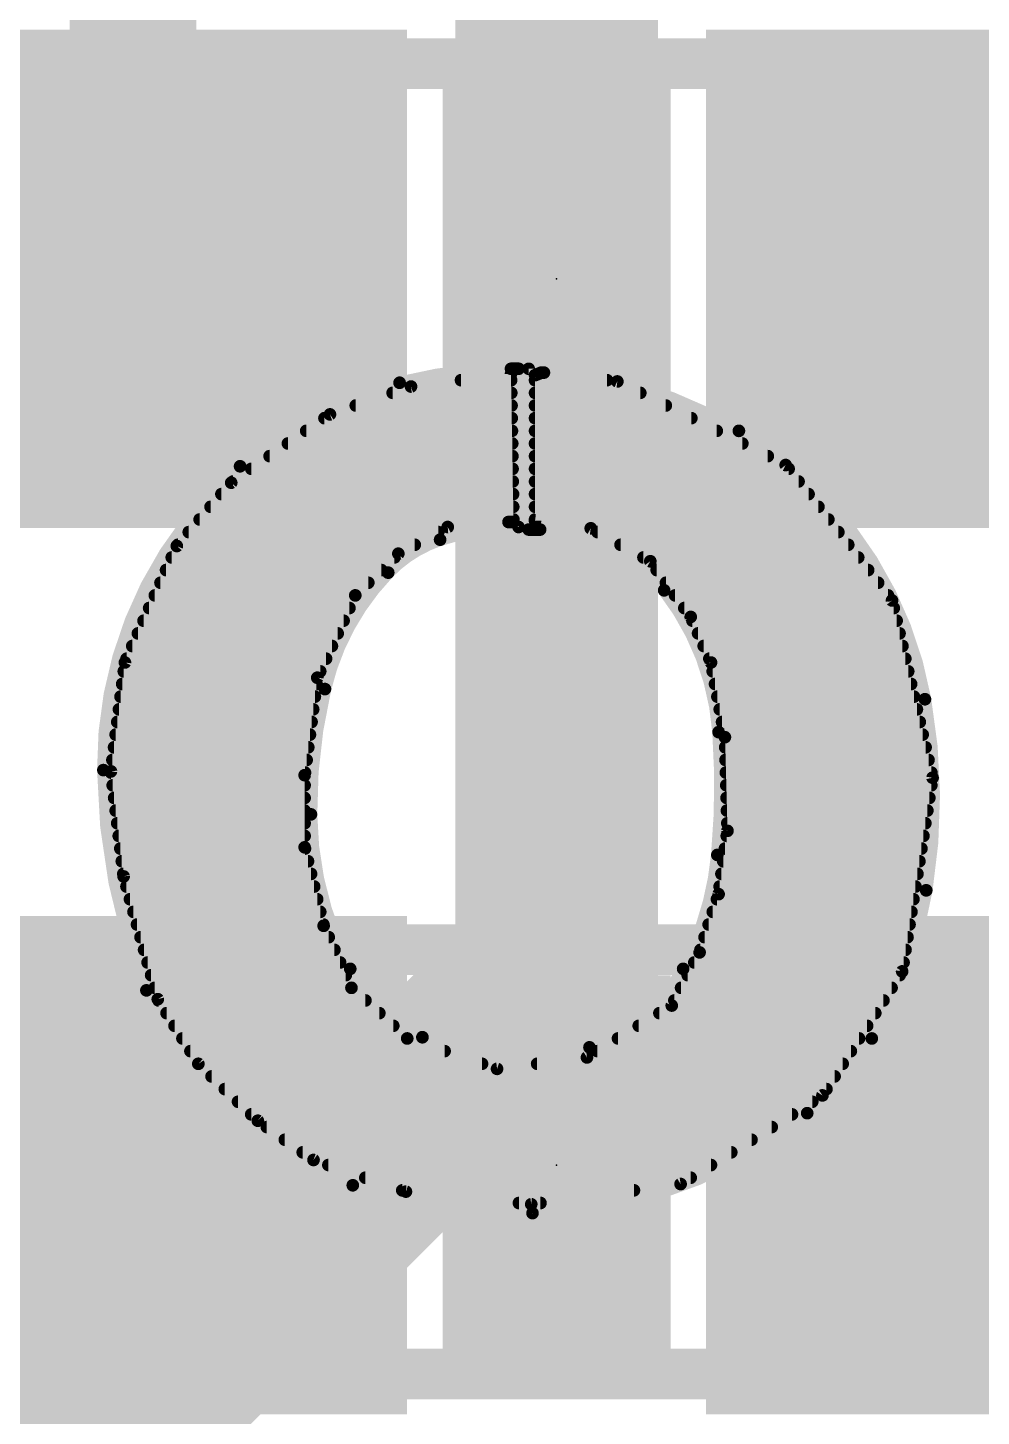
# Model space of a CAD drawing. Extents: x -33 to 74, y -11 to 28.
# Drawn here: x 10.369 to 12.282, y 11.942 to 14.728 of the extents above; entities that cross this region are included whole.
import ezdxf

# ---------------------------------------------------------------- set-up
doc = ezdxf.new("R2010")
doc.units = 0
for name, color, linetype in [('1', 12, 'CONTINUOUS'), ('16', 132, 'CONTINUOUS'), ('21', 41, 'CONTINUOUS'), ('22', 40, 'CONTINUOUS'), ('23', 53, 'CONTINUOUS'), ('51', 53, 'CONTINUOUS')]:
    doc.layers.add(name, color=color, linetype=linetype)

# ---------------------------------------------------------------- blocks, each defined once
blk = doc.blocks.new('RECT')
blk.add_solid([(-0.5, -0.5), (0.5, -0.5), (-0.5, 0.5), (0.5, 0.5)])

msp = doc.modelspace()

# ---------------------------------------------------------------- linework, layer by layer
at = {"layer": '1', "const_width": 0.254}
for points in [[(10.58, 16.002), (10.58, 14.224)], [(10.58, 14.224), (9.652, 14.224)], [(12.28, 14.224), (14.732, 14.224)], [(10.414, 12.446), (8.89, 13.97)], [(10.58, 12.446), (10.414, 12.446)], [(10.58, 10.668), (10.58, 12.446)], [(12.28, 12.446), (15.748, 12.446)]]:
    msp.add_lwpolyline(points, dxfattribs=at)
at = {"layer": '1', "const_width": 0.127}
for points in [[(10.58, 14.1605, 1), (10.58, 14.2875)], [(12.28, 14.2875, 1), (12.28, 14.1605)], [(10.5165, 14.224, 1), (10.6435, 14.224)], [(10.414, 12.5095, 1), (10.414, 12.3825)], [(10.6435, 12.446, 1), (10.5165, 12.446)], [(10.58, 12.3825, 1), (10.58, 12.5095)], [(12.28, 12.5095, 1), (12.28, 12.3825)], [(10.3691, 12.4011, 1), (10.4589, 12.4909)]]:
    msp.add_lwpolyline(points, format="xyb", dxfattribs=at)
at = {"layer": '16', "const_width": 0.4064}
for points in [[(11.43, 12.827), (11.43, 16.51)], [(5.08, 6.477), (11.43, 12.827)]]:
    msp.add_lwpolyline(points, dxfattribs=at)
at = {"layer": '16', "const_width": 0.2032}
for points in [[(11.5018, 12.7552, 1), (11.3582, 12.8988)], [(11.3284, 12.827, 1), (11.5316, 12.827)]]:
    msp.add_lwpolyline(points, format="xyb", dxfattribs=at)
at = {"layer": '22'}
for points, const_width in [([(11.3386, 14.0437, 0.0624), (11.115, 14.0157)], 0.0254), ([(11.3386, 14.0501, 1), (11.3386, 14.0374)], 0.0127), ([(11.3449, 14.0336, 1), (11.3323, 14.0334)], 0.0127), ([(11.3394, 14.0272, 1), (11.3378, 14.0398)], 0.0127), ([(11.3386, 14.0374, 1), (11.3386, 14.0501)], 0.0127), ([(11.3601, 14.0437, 1), (11.3475, 14.0437)], 0.0127), ([(11.3538, 14.0374, 1), (11.3538, 14.0501)], 0.0127), ([(11.7958, 13.9192, 0.1246), (11.3741, 14.0437)], 0.0254), ([(11.3743, 14.05, 1), (11.3739, 14.0374)], 0.0127), ([(11.3804, 14.0437, 1), (11.3678, 14.0437)], 0.0127), ([(11.3932, 14.031, 1), (11.3805, 14.031)], 0.0127), ([(11.3845, 14.0369, 1), (11.3891, 14.0251)], 0.0127), ([(11.3995, 14.0424, 1), (11.3995, 14.0297)], 0.0127), ([(11.4018, 14.0301, 1), (11.3972, 14.0419)], 0.0127), ([(11.4054, 14.0423, 1), (11.4038, 14.0297)], 0.0127), ([(11.4046, 14.0297, 1), (11.4046, 14.0424)], 0.0127), ([(11.115, 14.0157, 0.1172), (10.795, 13.8481)], 0.0254), ([(11.1134, 14.0219, 1), (11.1166, 14.0095)], 0.0127), ([(11.1166, 14.0095, 1), (11.1134, 14.0219)], 0.0127), ([(11.1371, 14.0144, 1), (11.1387, 14.0018)], 0.0127), ([(11.14, 14.0021, 1), (11.1358, 14.0141)], 0.0127), ([(11.2383, 14.0272, 1), (11.2383, 14.0145)], 0.0127), ([(11.3388, 14.0145, 1), (11.3388, 14.0272)], 0.0127), ([(11.3868, 14.0272, 1), (11.3868, 14.0145)], 0.0127), ([(11.5311, 14.0145, 1), (11.5311, 14.0272)], 0.0127), ([(11.5547, 14.024, 1), (11.5491, 14.0126)], 0.0127), ([(11.5511, 14.012, 1), (11.5527, 14.0246)], 0.0127), ([(11.101, 14.0017, 1), (11.101, 13.9891)], 0.0127), ([(11.3392, 13.9891, 1), (11.3392, 14.0017)], 0.0127), ([(11.3868, 14.0017, 1), (11.3868, 13.9891)], 0.0127), ([(11.598, 13.9891, 1), (11.598, 14.0017)], 0.0127), ([(10.9732, 13.9582, 1), (10.9774, 13.9462)], 0.0127), ([(10.9789, 13.947, 1), (10.9717, 13.9574)], 0.0127), ([(11.0271, 13.9764, 1), (11.0271, 13.9637)], 0.0127), ([(11.3397, 13.9637, 1), (11.3397, 13.9764)], 0.0127), ([(11.3868, 13.9764, 1), (11.3868, 13.9637)], 0.0127), ([(11.6492, 13.9637, 1), (11.6492, 13.9764)], 0.0127), ([(10.9276, 13.9255, 1), (10.9276, 13.9129)], 0.0127), ([(10.9643, 13.951, 1), (10.9643, 13.9383)], 0.0127), ([(11.3401, 13.9383, 1), (11.3401, 13.951)], 0.0127), ([(11.3405, 13.9129, 1), (11.3405, 13.9255)], 0.0127), ([(11.3868, 13.951, 1), (11.3868, 13.9383)], 0.0127), ([(11.3868, 13.9255, 1), (11.3868, 13.9129)], 0.0127), ([(11.7004, 13.9383, 1), (11.7004, 13.951)], 0.0127), ([(11.7515, 13.9129, 1), (11.7515, 13.9255)], 0.0127), ([(12.1691, 13.3807, 0.2183), (11.7958, 13.9192)], 0.0254), ([(11.799, 13.9247, 1), (11.7926, 13.9137)], 0.0127), ([(11.7926, 13.9137, 1), (11.799, 13.9247)], 0.0127), ([(10.8909, 13.9002, 1), (10.8909, 13.8875)], 0.0127), ([(11.341, 13.8875, 1), (11.341, 13.9002)], 0.0127), ([(11.3868, 13.9002, 1), (11.3868, 13.8875)], 0.0127), ([(11.8027, 13.8875, 1), (11.8027, 13.9002)], 0.0127), ([(10.8542, 13.8748, 1), (10.8542, 13.8621)], 0.0127), ([(11.3414, 13.8621, 1), (11.3414, 13.8748)], 0.0127), ([(11.3868, 13.8748, 1), (11.3868, 13.8621)], 0.0127), ([(11.8538, 13.8621, 1), (11.8538, 13.8748)], 0.0127), ([(10.795, 13.8481, 0.2195), (10.5207, 13.2385)], 0.0254), ([(10.7908, 13.8529, 1), (10.7992, 13.8433)], 0.0127), ([(10.7992, 13.8433, 1), (10.7908, 13.8529)], 0.0127), ([(10.8175, 13.8493, 1), (10.8175, 13.8367)], 0.0127), ([(11.3418, 13.8367, 1), (11.3418, 13.8493)], 0.0127), ([(11.3868, 13.8493, 1), (11.3868, 13.8367)], 0.0127), ([(11.8947, 13.8545, 1), (11.8847, 13.8467)], 0.0127), ([(11.8869, 13.8449, 1), (11.8925, 13.8563)], 0.0127), ([(11.8957, 13.8367, 1), (11.8957, 13.8493)], 0.0127), ([(10.7736, 13.8203, 1), (10.7808, 13.8099)], 0.0127), ([(10.782, 13.811, 1), (10.7724, 13.8192)], 0.0127), ([(10.7808, 13.8239, 1), (10.7808, 13.8113)], 0.0127), ([(11.3422, 13.8113, 1), (11.3422, 13.8239)], 0.0127), ([(11.3868, 13.8239, 1), (11.3868, 13.8113)], 0.0127), ([(11.9156, 13.8113, 1), (11.9156, 13.8239)], 0.0127), ([(10.7575, 13.7986, 1), (10.7575, 13.7859)], 0.0127), ([(11.3427, 13.7859, 1), (11.3427, 13.7986)], 0.0127), ([(11.3868, 13.7986, 1), (11.3868, 13.7859)], 0.0127), ([(11.9356, 13.7859, 1), (11.9356, 13.7986)], 0.0127), ([(10.7357, 13.7731, 1), (10.7357, 13.7605)], 0.0127), ([(11.3431, 13.7605, 1), (11.3431, 13.7731)], 0.0127), ([(11.3868, 13.7731, 1), (11.3868, 13.7605)], 0.0127), ([(11.9555, 13.7605, 1), (11.9555, 13.7731)], 0.0127), ([(10.7138, 13.7477, 1), (10.7138, 13.7351)], 0.0127), ([(11.3538, 13.7262, 0.0828), (11.1963, 13.7008)], 0.0254), ([(11.2111, 13.7325, 1), (11.2121, 13.7199)], 0.0127), ([(11.2146, 13.7206, 1), (11.2086, 13.7318)], 0.0127), ([(11.3335, 13.7426, 1), (11.3335, 13.73)], 0.0127), ([(11.334, 13.73, 1), (11.333, 13.7426)], 0.0127), ([(11.3373, 13.7362, 1), (11.3499, 13.7364)], 0.0127), ([(11.3435, 13.7351, 1), (11.3435, 13.7477)], 0.0127), ([(11.3436, 13.73, 1), (11.3436, 13.7426)], 0.0127), ([(11.3538, 13.7199, 1), (11.3538, 13.7325)], 0.0127), ([(11.3868, 13.7477, 1), (11.3868, 13.7351)], 0.0127), ([(11.3877, 13.7452, 1), (11.3859, 13.7326)], 0.0127), ([(11.3805, 13.7389, 1), (11.3932, 13.7389)], 0.0127), ([(11.5017, 13.7292, 1), (11.4955, 13.718)], 0.0127), ([(11.4977, 13.7173, 1), (11.4995, 13.7299)], 0.0127), ([(11.9754, 13.7351, 1), (11.9754, 13.7477)], 0.0127), ([(10.692, 13.7224, 1), (10.692, 13.7097)], 0.0127), ([(11.1963, 13.7008, 0.1209), (11.0922, 13.6347)], 0.0254), ([(11.1943, 13.7068, 1), (11.1983, 13.6948)], 0.0127), ([(11.1927, 13.7097, 1), (11.1927, 13.7224)], 0.0127), ([(11.1983, 13.6948, 1), (11.1943, 13.7068)], 0.0127), ([(11.3475, 13.7262, 1), (11.3601, 13.7262)], 0.0127), ([(11.3741, 13.7274, 1), (11.3741, 13.7148)], 0.0127), ([(11.3678, 13.7211, 1), (11.3804, 13.7211)], 0.0127), ([(11.6459, 13.5992, 0.2316), (11.397, 13.7211)], 0.0254), ([(11.397, 13.7274, 1), (11.397, 13.7148)], 0.0127), ([(11.397, 13.7148, 1), (11.397, 13.7274)], 0.0127), ([(11.5123, 13.7224, 1), (11.5123, 13.7097)], 0.0127), ([(11.9954, 13.7097, 1), (11.9954, 13.7224)], 0.0127), ([(10.6632, 13.6922, 1), (10.6728, 13.684)], 0.0127), ([(10.6738, 13.6855, 1), (10.6622, 13.6907)], 0.0127), ([(10.6702, 13.6969, 1), (10.6702, 13.6843)], 0.0127), ([(11.1095, 13.6784, 1), (11.1155, 13.6672)], 0.0127), ([(11.1169, 13.6682, 1), (11.1081, 13.6774)], 0.0127), ([(11.1455, 13.6843, 1), (11.1455, 13.6969)], 0.0127), ([(11.5583, 13.6969, 1), (11.5583, 13.6843)], 0.0127), ([(12.0153, 13.6843, 1), (12.0153, 13.6969)], 0.0127), ([(10.6465, 13.6462, 1), (10.6465, 13.6335)], 0.0127), ([(10.6578, 13.6715, 1), (10.6578, 13.6589)], 0.0127), ([(11.0785, 13.6335, 1), (11.0785, 13.6462)], 0.0127), ([(11.1047, 13.6589, 1), (11.1047, 13.6715)], 0.0127), ([(11.6043, 13.6715, 1), (11.6043, 13.6589)], 0.0127), ([(11.6231, 13.6613, 1), (11.6129, 13.6539)], 0.0127), ([(11.6149, 13.652, 1), (11.6211, 13.6632)], 0.0127), ([(11.6309, 13.6462, 1), (11.6309, 13.6335)], 0.0127), ([(12.0353, 13.6589, 1), (12.0353, 13.6715)], 0.0127), ([(12.0552, 13.6335, 1), (12.0552, 13.6462)], 0.0127), ([(10.6352, 13.6207, 1), (10.6352, 13.6081)], 0.0127), ([(11.0922, 13.6347, 0.1342), (10.9652, 13.401)], 0.0254), ([(11.0523, 13.6081, 1), (11.0523, 13.6207)], 0.0127), ([(11.0876, 13.6391, 1), (11.0968, 13.6303)], 0.0127), ([(11.0968, 13.6303, 1), (11.0876, 13.6391)], 0.0127), ([(11.6494, 13.6207, 1), (11.6494, 13.6081)], 0.0127), ([(12.0752, 13.6081, 1), (12.0752, 13.6207)], 0.0127), ([(10.6239, 13.5953, 1), (10.6239, 13.5827)], 0.0127), ([(11.0217, 13.5936, 1), (11.0305, 13.5844)], 0.0127), ([(11.0319, 13.5863, 1), (11.0203, 13.5917)], 0.0127), ([(11.0261, 13.5827, 1), (11.0261, 13.5953)], 0.0127), ([(11.7551, 13.3147, 0.1478), (11.6459, 13.5992)], 0.0254), ([(11.6509, 13.6031, 1), (11.6409, 13.5953)], 0.0127), ([(11.6409, 13.5953, 1), (11.6509, 13.6031)], 0.0127), ([(11.6678, 13.5953, 1), (11.6678, 13.5827)], 0.0127), ([(12.0951, 13.5827, 1), (12.0951, 13.5953)], 0.0127), ([(10.6125, 13.57, 1), (10.6125, 13.5573)], 0.0127), ([(11.0144, 13.5573, 1), (11.0144, 13.57)], 0.0127), ([(11.6863, 13.57, 1), (11.6863, 13.5573)], 0.0127), ([(12.1093, 13.5802, 1), (12.0969, 13.5774)], 0.0127), ([(12.0981, 13.5749, 1), (12.1081, 13.5827)], 0.0127), ([(12.1066, 13.5573, 1), (12.1066, 13.57)], 0.0127), ([(10.6012, 13.5445, 1), (10.6012, 13.5319)], 0.0127), ([(11.0027, 13.5319, 1), (11.0027, 13.5445)], 0.0127), ([(11.705, 13.5484, 1), (11.6934, 13.5432)], 0.0127), ([(11.6941, 13.5421, 1), (11.7043, 13.5495)], 0.0127), ([(11.7026, 13.5445, 1), (11.7026, 13.5319)], 0.0127), ([(12.1124, 13.5319, 1), (12.1124, 13.5445)], 0.0127), ([(10.5899, 13.5191, 1), (10.5899, 13.5065)], 0.0127), ([(10.9909, 13.5065, 1), (10.9909, 13.5191)], 0.0127), ([(11.7139, 13.5191, 1), (11.7139, 13.5065)], 0.0127), ([(12.1182, 13.5065, 1), (12.1182, 13.5191)], 0.0127), ([(10.5786, 13.4938, 1), (10.5786, 13.4811)], 0.0127), ([(10.9792, 13.4811, 1), (10.9792, 13.4938)], 0.0127), ([(11.7252, 13.4938, 1), (11.7252, 13.4811)], 0.0127), ([(12.124, 13.4811, 1), (12.124, 13.4938)], 0.0127), ([(10.5581, 13.457, 1), (10.5697, 13.4518)], 0.0127), ([(10.5702, 13.4536, 1), (10.5576, 13.4552)], 0.0127), ([(10.5673, 13.4684, 1), (10.5673, 13.4557)], 0.0127), ([(10.9675, 13.4557, 1), (10.9675, 13.4684)], 0.0127), ([(11.7365, 13.4684, 1), (11.7365, 13.4557)], 0.0127), ([(11.7461, 13.4556, 1), (11.7337, 13.4532)], 0.0127), ([(11.7341, 13.4518, 1), (11.7457, 13.457)], 0.0127), ([(12.1298, 13.4557, 1), (12.1298, 13.4684)], 0.0127), ([(10.5616, 13.4429, 1), (10.5616, 13.4303)], 0.0127), ([(10.9441, 13.4266, 1), (10.9557, 13.4212)], 0.0127), ([(10.9562, 13.4231, 1), (10.9436, 13.4247)], 0.0127), ([(10.9558, 13.4303, 1), (10.9558, 13.4429)], 0.0127), ([(11.7432, 13.4429, 1), (11.7432, 13.4303)], 0.0127), ([(12.1356, 13.4303, 1), (12.1356, 13.4429)], 0.0127), ([(10.5584, 13.4176, 1), (10.5584, 13.4049)], 0.0127), ([(10.9652, 13.401, 0.0602), (10.9372, 13.1496)], 0.0254), ([(10.9482, 13.4049, 1), (10.9482, 13.4176)], 0.0127), ([(10.959, 13.4025, 1), (10.9714, 13.3995)], 0.0127), ([(10.9714, 13.3995, 1), (10.959, 13.4025)], 0.0127), ([(11.7479, 13.4176, 1), (11.7479, 13.4049)], 0.0127), ([(12.1414, 13.4049, 1), (12.1414, 13.4176)], 0.0127), ([(10.5519, 13.3667, 1), (10.5519, 13.3541)], 0.0127), ([(10.5551, 13.3922, 1), (10.5551, 13.3795)], 0.0127), ([(10.9417, 13.3541, 1), (10.9417, 13.3667)], 0.0127), ([(10.945, 13.3795, 1), (10.945, 13.3922)], 0.0127), ([(11.7527, 13.3922, 1), (11.7527, 13.3795)], 0.0127), ([(11.7574, 13.3667, 1), (11.7574, 13.3541)], 0.0127), ([(12.1472, 13.3795, 1), (12.1472, 13.3922)], 0.0127), ([(12.153, 13.3541, 1), (12.153, 13.3667)], 0.0127), ([(12.1717, 12.9972, 0.0851), (12.1691, 13.3807)], 0.0254), ([(12.1754, 13.3818, 1), (12.1628, 13.3796)], 0.0127), ([(12.1628, 13.3796, 1), (12.1754, 13.3818)], 0.0127), ([(10.5486, 13.3414, 1), (10.5486, 13.3287)], 0.0127), ([(10.9384, 13.3287, 1), (10.9384, 13.3414)], 0.0127), ([(11.7621, 13.3414, 1), (11.7621, 13.3287)], 0.0127), ([(12.1588, 13.3287, 1), (12.1588, 13.3414)], 0.0127), ([(10.5453, 13.316, 1), (10.5453, 13.3033)], 0.0127), ([(10.9351, 13.3033, 1), (10.9351, 13.316)], 0.0127), ([(11.7526, 13.0683, 0.0416), (11.7551, 13.3147)], 0.0254), ([(11.7614, 13.3152, 1), (11.7488, 13.3142)], 0.0127), ([(11.7488, 13.3142, 1), (11.7614, 13.3152)], 0.0127), ([(11.7668, 13.316, 1), (11.7668, 13.3033)], 0.0127), ([(11.7741, 13.3047, 1), (11.7615, 13.3043)], 0.0127), ([(12.1646, 13.3033, 1), (12.1646, 13.316)], 0.0127), ([(10.5421, 13.2905, 1), (10.5421, 13.2779)], 0.0127), ([(10.9318, 13.2779, 1), (10.9318, 13.2905)], 0.0127), ([(11.7616, 13.3033, 1), (11.774, 13.3057)], 0.0127), ([(11.7683, 13.2905, 1), (11.7683, 13.2779)], 0.0127), ([(12.1705, 13.2779, 1), (12.1705, 13.2905)], 0.0127), ([(10.5388, 13.2652, 1), (10.5388, 13.2525)], 0.0127), ([(10.9285, 13.2525, 1), (10.9285, 13.2652)], 0.0127), ([(11.769, 13.2652, 1), (11.769, 13.2525)], 0.0127), ([(12.1763, 13.2525, 1), (12.1763, 13.2652)], 0.0127), ([(10.5207, 13.2385, 0.092), (10.607, 12.7965)], 0.0254), ([(10.527, 13.2386, 1), (10.5144, 13.2384)], 0.0127), ([(10.5144, 13.2384, 1), (10.527, 13.2386)], 0.0127), ([(10.5422, 13.2367, 1), (10.5296, 13.2351)], 0.0127), ([(10.5296, 13.2367, 1), (10.5422, 13.2351)], 0.0127), ([(10.5362, 13.2398, 1), (10.5362, 13.2271)], 0.0127), ([(10.9182, 13.2291, 1), (10.9308, 13.2275)], 0.0127), ([(10.9308, 13.2283, 1), (10.9182, 13.2283)], 0.0127), ([(10.9252, 13.2271, 1), (10.9252, 13.2398)], 0.0127), ([(11.7697, 13.2398, 1), (11.7697, 13.2271)], 0.0127), ([(12.1907, 13.2222, 1), (12.1781, 13.2242)], 0.0127), ([(12.1821, 13.2271, 1), (12.1821, 13.2398)], 0.0127), ([(10.5393, 13.2143, 1), (10.5393, 13.2017)], 0.0127), ([(10.9245, 13.2017, 1), (10.9245, 13.2143)], 0.0127), ([(11.7704, 13.2143, 1), (11.7704, 13.2017)], 0.0127), ([(12.1782, 13.2218, 1), (12.1906, 13.2246)], 0.0127), ([(12.182, 13.2017, 1), (12.182, 13.2143)], 0.0127), ([(10.5423, 13.189, 1), (10.5423, 13.1763)], 0.0127), ([(10.9245, 13.1763, 1), (10.9245, 13.189)], 0.0127), ([(11.7711, 13.189, 1), (11.7711, 13.1763)], 0.0127), ([(12.178, 13.1763, 1), (12.178, 13.189)], 0.0127), ([(10.5454, 13.1636, 1), (10.5454, 13.1509)], 0.0127), ([(10.9245, 13.1509, 1), (10.9245, 13.1636)], 0.0127), ([(10.9372, 13.1496, 0.1204), (11.016, 12.8397)], 0.0254), ([(10.9435, 13.1497, 1), (10.9309, 13.1495)], 0.0127), ([(10.9309, 13.1495, 1), (10.9435, 13.1497)], 0.0127), ([(11.7718, 13.1636, 1), (11.7718, 13.1509)], 0.0127), ([(12.174, 13.1509, 1), (12.174, 13.1636)], 0.0127), ([(10.5484, 13.1381, 1), (10.5484, 13.1255)], 0.0127), ([(10.9245, 13.1255, 1), (10.9245, 13.1381)], 0.0127), ([(11.7725, 13.1381, 1), (11.7725, 13.1255)], 0.0127), ([(11.7792, 13.1157, 1), (11.7666, 13.1175)], 0.0127), ([(11.7666, 13.1164, 1), (11.7792, 13.1168)], 0.0127), ([(12.17, 13.1255, 1), (12.17, 13.1381)], 0.0127), ([(10.5515, 13.1128, 1), (10.5515, 13.1001)], 0.0127), ([(10.9307, 13.085, 1), (10.9183, 13.082)], 0.0127), ([(10.9245, 13.1001, 1), (10.9245, 13.1128)], 0.0127), ([(11.7715, 13.1128, 1), (11.7715, 13.1001)], 0.0127), ([(12.1661, 13.1001, 1), (12.1661, 13.1128)], 0.0127), ([(10.5546, 13.0874, 1), (10.5546, 13.0747)], 0.0127), ([(10.5576, 13.0619, 1), (10.5576, 13.0493)], 0.0127), ([(10.9182, 13.0835, 1), (10.9308, 13.0835)], 0.0127), ([(10.9251, 13.0747, 1), (10.9251, 13.0874)], 0.0127), ([(10.9313, 13.0493, 1), (10.9313, 13.0619)], 0.0127), ([(11.684, 12.8397, 0.0995), (11.7526, 13.0683)], 0.0254), ([(11.7463, 13.0689, 1), (11.7589, 13.0677)], 0.0127), ([(11.7589, 13.0677, 1), (11.7463, 13.0689)], 0.0127), ([(11.7644, 13.0619, 1), (11.7644, 13.0493)], 0.0127), ([(11.7679, 13.0874, 1), (11.7679, 13.0747)], 0.0127), ([(12.1581, 13.0493, 1), (12.1581, 13.0619)], 0.0127), ([(12.1621, 13.0747, 1), (12.1621, 13.0874)], 0.0127), ([(10.5607, 13.0366, 1), (10.5607, 13.0239)], 0.0127), ([(10.9374, 13.0239, 1), (10.9374, 13.0366)], 0.0127), ([(11.7608, 13.0366, 1), (11.7608, 13.0239)], 0.0127), ([(12.1541, 13.0239, 1), (12.1541, 13.0366)], 0.0127), ([(10.5674, 13.0268, 1), (10.5552, 13.0234)], 0.0127), ([(10.555, 13.0243, 1), (10.5676, 13.0259)], 0.0127), ([(10.567, 13.0112, 1), (10.567, 12.9985)], 0.0127), ([(10.9436, 12.9985, 1), (10.9436, 13.0112)], 0.0127), ([(11.7572, 13.0112, 1), (11.7572, 12.9985)], 0.0127), ([(12.1501, 12.9985, 1), (12.1501, 13.0112)], 0.0127), ([(10.574, 12.9857, 1), (10.574, 12.9731)], 0.0127), ([(10.9497, 12.9731, 1), (10.9497, 12.9857)], 0.0127), ([(11.7518, 12.9857, 1), (11.7518, 12.9731)], 0.0127), ([(11.7488, 12.9905, 1), (11.7614, 12.9887)], 0.0127), ([(11.7611, 12.9876, 1), (11.7491, 12.9916)], 0.0127), ([(12.0625, 12.7, 0.0949), (12.1717, 12.9972)], 0.0254), ([(12.1461, 12.9731, 1), (12.1461, 12.9857)], 0.0127), ([(12.1654, 12.9982, 1), (12.178, 12.9962)], 0.0127), ([(12.178, 12.9962, 1), (12.1654, 12.9982)], 0.0127), ([(10.5811, 12.9604, 1), (10.5811, 12.9477)], 0.0127), ([(10.9558, 12.9477, 1), (10.9558, 12.9604)], 0.0127), ([(11.7435, 12.9604, 1), (11.7435, 12.9477)], 0.0127), ([(12.1421, 12.9477, 1), (12.1421, 12.9604)], 0.0127), ([(10.5882, 12.935, 1), (10.5882, 12.9223)], 0.0127), ([(10.9684, 12.9287, 1), (10.9568, 12.9235)], 0.0127), ([(10.9564, 12.9246, 1), (10.9688, 12.9276)], 0.0127), ([(10.962, 12.9223, 1), (10.962, 12.935)], 0.0127), ([(11.7352, 12.935, 1), (11.7352, 12.9223)], 0.0127), ([(12.1382, 12.9223, 1), (12.1382, 12.935)], 0.0127), ([(10.5952, 12.9095, 1), (10.5952, 12.8969)], 0.0127), ([(10.9729, 12.8969, 1), (10.9729, 12.9095)], 0.0127), ([(11.7269, 12.9095, 1), (11.7269, 12.8969)], 0.0127), ([(12.1342, 12.8969, 1), (12.1342, 12.9095)], 0.0127), ([(10.6023, 12.8841, 1), (10.6023, 12.8715)], 0.0127), ([(10.9843, 12.8715, 1), (10.9843, 12.8841)], 0.0127), ([(11.711, 12.8747, 1), (11.723, 12.8707)], 0.0127), ([(11.7226, 12.8698, 1), (11.7114, 12.8756)], 0.0127), ([(11.7187, 12.8841, 1), (11.7187, 12.8715)], 0.0127), ([(12.1302, 12.8715, 1), (12.1302, 12.8841)], 0.0127), ([(10.6094, 12.8588, 1), (10.6094, 12.8461)], 0.0127), ([(10.9957, 12.8461, 1), (10.9957, 12.8588)], 0.0127), ([(11.016, 12.8397, 0.1633), (11.1608, 12.7025)], 0.0254), ([(11.0216, 12.8427, 1), (11.0104, 12.8367)], 0.0127), ([(11.0104, 12.8367, 1), (11.0216, 12.8427)], 0.0127), ([(11.496, 12.6822, 0.1942), (11.684, 12.8397)], 0.0254), ([(11.6784, 12.8427, 1), (11.6896, 12.8367)], 0.0127), ([(11.6896, 12.8367, 1), (11.6784, 12.8427)], 0.0127), ([(11.7064, 12.8588, 1), (11.7064, 12.8461)], 0.0127), ([(12.1287, 12.8312, 1), (12.1181, 12.838)], 0.0127), ([(12.1262, 12.8461, 1), (12.1262, 12.8588)], 0.0127), ([(10.6165, 12.8333, 1), (10.6165, 12.8207)], 0.0127), ([(11.0071, 12.8207, 1), (11.0071, 12.8333)], 0.0127), ([(11.6931, 12.8333, 1), (11.6931, 12.8207)], 0.0127), ([(12.1171, 12.8356, 1), (12.1297, 12.8336)], 0.0127), ([(12.1185, 12.8207, 1), (12.1185, 12.8333)], 0.0127), ([(10.607, 12.7965, 0.2224), (11.0211, 12.4054)], 0.0254), ([(10.6129, 12.7988, 1), (10.6011, 12.7942)], 0.0127), ([(10.6011, 12.7942, 1), (10.6129, 12.7988)], 0.0127), ([(10.6235, 12.8079, 1), (10.6235, 12.7953)], 0.0127), ([(10.6353, 12.7821, 1), (10.6245, 12.7753)], 0.0127), ([(10.6315, 12.7826, 1), (10.6315, 12.7699)], 0.0127), ([(11.0228, 12.8063, 1), (11.0142, 12.7969)], 0.0127), ([(11.0127, 12.799, 1), (11.0243, 12.8042)], 0.0127), ([(11.0185, 12.7953, 1), (11.0185, 12.8079)], 0.0127), ([(11.0465, 12.7699, 1), (11.0465, 12.7826)], 0.0127), ([(11.6664, 12.7826, 1), (11.6664, 12.7699)], 0.0127), ([(11.6798, 12.8079, 1), (11.6798, 12.7953)], 0.0127), ([(12.0859, 12.7699, 1), (12.0859, 12.7826)], 0.0127), ([(12.1022, 12.7953, 1), (12.1022, 12.8079)], 0.0127), ([(10.6238, 12.777, 1), (10.636, 12.7804)], 0.0127), ([(10.6474, 12.7571, 1), (10.6474, 12.7445)], 0.0127), ([(11.0744, 12.7445, 1), (11.0744, 12.7571)], 0.0127), ([(11.6363, 12.7571, 1), (11.6363, 12.7445)], 0.0127), ([(11.6555, 12.7689, 1), (11.6667, 12.7631)], 0.0127), ([(11.6644, 12.7606, 1), (11.6578, 12.7714)], 0.0127), ([(12.0695, 12.7445, 1), (12.0695, 12.7571)], 0.0127), ([(10.6634, 12.7317, 1), (10.6634, 12.7191)], 0.0127), ([(11.1024, 12.7191, 1), (11.1024, 12.7317)], 0.0127), ([(11.5948, 12.7317, 1), (11.5948, 12.7191)], 0.0127), ([(12.0532, 12.7191, 1), (12.0532, 12.7317)], 0.0127), ([(10.6793, 12.7064, 1), (10.6793, 12.6937)], 0.0127), ([(11.1323, 12.706, 1), (11.1283, 12.694)], 0.0127), ([(11.126, 12.6953, 1), (11.1346, 12.7047)], 0.0127), ([(11.1303, 12.6937, 1), (11.1303, 12.7064)], 0.0127), ([(11.1608, 12.7025, 0.1897), (11.496, 12.6822)], 0.0254), ([(11.1635, 12.7083, 1), (11.1581, 12.6967)], 0.0127), ([(11.1581, 12.6967, 1), (11.1635, 12.7083)], 0.0127), ([(11.5533, 12.7064, 1), (11.5533, 12.6937)], 0.0127), ([(11.9329, 12.5501, 0.0859), (12.0625, 12.7)], 0.0254), ([(12.0369, 12.6937, 1), (12.0369, 12.7064)], 0.0127), ([(12.0571, 12.7033, 1), (12.0679, 12.6967)], 0.0127), ([(12.0679, 12.6967, 1), (12.0571, 12.7033)], 0.0127), ([(10.6953, 12.6809, 1), (10.6953, 12.6683)], 0.0127), ([(11.2054, 12.6683, 1), (11.2054, 12.6809)], 0.0127), ([(11.494, 12.6882, 1), (11.498, 12.6762)], 0.0127), ([(11.498, 12.6762, 1), (11.494, 12.6882)], 0.0127), ([(11.5118, 12.6809, 1), (11.5118, 12.6683)], 0.0127), ([(12.0205, 12.6683, 1), (12.0205, 12.6809)], 0.0127), ([(10.7156, 12.6538, 1), (10.7068, 12.6446)], 0.0127), ([(10.7112, 12.6555, 1), (10.7112, 12.6429)], 0.0127), ([(10.7058, 12.6458, 1), (10.7166, 12.6526)], 0.0127), ([(11.2805, 12.6429, 1), (11.2805, 12.6555)], 0.0127), ([(11.3098, 12.6453, 1), (11.3114, 12.6327)], 0.0127), ([(11.3086, 12.633, 1), (11.3126, 12.645)], 0.0127), ([(11.391, 12.6555, 1), (11.391, 12.6429)], 0.0127), ([(11.4877, 12.6673, 1), (11.4943, 12.6565)], 0.0127), ([(11.4918, 12.6556, 1), (11.4902, 12.6682)], 0.0127), ([(12.0042, 12.6429, 1), (12.0042, 12.6555)], 0.0127), ([(10.7377, 12.6302, 1), (10.7377, 12.6175)], 0.0127), ([(11.9879, 12.6175, 1), (11.9879, 12.6302)], 0.0127), ([(10.7643, 12.6047, 1), (10.7643, 12.5921)], 0.0127), ([(11.9581, 12.5891, 1), (11.9687, 12.5823)], 0.0127), ([(11.9668, 12.5803, 1), (11.96, 12.5911)], 0.0127), ([(11.9716, 12.5921, 1), (11.9716, 12.6047)], 0.0127), ([(10.7908, 12.5793, 1), (10.7908, 12.5667)], 0.0127), ([(11.9431, 12.5667, 1), (11.9431, 12.5793)], 0.0127), ([(10.8173, 12.554, 1), (10.8173, 12.5413)], 0.0127), ([(10.8343, 12.5401, 1), (10.8269, 12.5297)], 0.0127), ([(10.8262, 12.5303, 1), (10.835, 12.5395)], 0.0127), ([(11.3817, 12.3495, 0.1703), (11.9329, 12.5501)], 0.0254), ([(11.9024, 12.5413, 1), (11.9024, 12.554)], 0.0127), ([(11.9289, 12.555, 1), (11.9369, 12.5452)], 0.0127), ([(11.9369, 12.5452, 1), (11.9289, 12.555)], 0.0127), ([(10.8486, 12.5285, 1), (10.8486, 12.5159)], 0.0127), ([(10.8847, 12.5031, 1), (10.8847, 12.4905)], 0.0127), ([(11.8212, 12.4905, 1), (11.8212, 12.5031)], 0.0127), ([(11.8618, 12.5159, 1), (11.8618, 12.5285)], 0.0127), ([(10.9207, 12.4778, 1), (10.9207, 12.4651)], 0.0127), ([(11.7805, 12.4651, 1), (11.7805, 12.4778)], 0.0127), ([(10.9444, 12.4622, 1), (10.9402, 12.4502)], 0.0127), ([(10.9386, 12.451, 1), (10.946, 12.4614)], 0.0127), ([(10.9721, 12.4523, 1), (10.9721, 12.4397)], 0.0127), ([(11.7399, 12.4397, 1), (11.7399, 12.4523)], 0.0127), ([(11.0462, 12.4269, 1), (11.0462, 12.4143)], 0.0127), ([(11.6992, 12.4143, 1), (11.6992, 12.4269)], 0.0127), ([(11.0211, 12.4054, 0.083), (11.3817, 12.3495)], 0.0254), ([(11.0231, 12.4114, 1), (11.0191, 12.3994)], 0.0127), ([(11.0191, 12.3994, 1), (11.0231, 12.4114)], 0.0127), ([(11.1204, 12.4016, 1), (11.1204, 12.3889)], 0.0127), ([(11.1283, 12.399, 1), (11.1271, 12.3864)], 0.0127), ([(11.1256, 12.3867, 1), (11.1298, 12.3987)], 0.0127), ([(11.5852, 12.3889, 1), (11.5852, 12.4016)], 0.0127), ([(11.6755, 12.4133, 1), (11.6823, 12.4025)], 0.0127), ([(11.6798, 12.4016, 1), (11.678, 12.4142)], 0.0127), ([(11.3544, 12.3762, 1), (11.3544, 12.3635)], 0.0127), ([(11.3783, 12.3736, 1), (11.3801, 12.361)], 0.0127), ([(11.3786, 12.361, 1), (11.3798, 12.3736)], 0.0127), ([(11.3977, 12.3635, 1), (11.3977, 12.3762)], 0.0127), ([(11.3816, 12.3558, 1), (11.3818, 12.3432)], 0.0127), ([(11.3818, 12.3432, 1), (11.3816, 12.3558)], 0.0127)]:
    msp.add_lwpolyline(points, format="xyb", dxfattribs=dict(at, const_width=const_width))
at = {"layer": '22', "const_width": 0.0254}
for points in [[(11.3386, 14.0335), (11.1379, 14.0081)], [(11.3538, 14.0437), (11.3386, 14.0437)], [(11.3436, 13.7363), (11.3386, 14.0335)], [(11.3538, 13.7262), (11.3538, 14.0437)], [(11.3741, 14.0437), (11.3741, 13.7211)], [(11.3995, 14.036), (11.3868, 14.031)], [(11.3868, 14.031), (11.3868, 13.7389)], [(11.4046, 14.036), (11.3995, 14.036)], [(11.5519, 14.0183), (11.4046, 14.036)], [(11.1379, 14.0081), (10.9753, 13.9522)], [(11.2383, 14.0208), (11.3388, 14.0208)], [(11.3868, 14.0208), (11.5311, 14.0208)], [(11.8897, 13.8506), (11.5519, 14.0183)], [(11.101, 13.9954), (11.3392, 13.9954)], [(11.3868, 13.9954), (11.598, 13.9954)], [(10.9753, 13.9522), (10.7772, 13.8151)], [(11.0271, 13.97), (11.3397, 13.97)], [(11.3868, 13.97), (11.6492, 13.97)], [(10.9276, 13.9192), (11.3405, 13.9192)], [(10.9643, 13.9446), (11.3401, 13.9446)], [(11.3868, 13.9446), (11.7004, 13.9446)], [(11.3868, 13.9192), (11.7515, 13.9192)], [(10.8909, 13.8938), (11.341, 13.8938)], [(11.3868, 13.8938), (11.8027, 13.8938)], [(10.8542, 13.8684), (11.3414, 13.8684)], [(11.3868, 13.8684), (11.8538, 13.8684)], [(10.8175, 13.843), (11.3418, 13.843)], [(11.3868, 13.843), (11.8957, 13.843)], [(12.1031, 13.5788), (11.8897, 13.8506)], [(10.7772, 13.8151), (10.668, 13.6881)], [(10.7808, 13.8176), (11.3422, 13.8176)], [(11.3868, 13.8176), (11.9156, 13.8176)], [(10.7575, 13.7922), (11.3427, 13.7922)], [(11.3868, 13.7922), (11.9356, 13.7922)], [(10.7357, 13.7668), (11.3431, 13.7668)], [(11.3868, 13.7668), (11.9555, 13.7668)], [(10.7138, 13.7414), (11.3435, 13.7414)], [(11.1125, 13.6728), (11.2116, 13.7262)], [(11.2116, 13.7262), (11.3335, 13.7363)], [(11.3335, 13.7363), (11.3436, 13.7363)], [(11.3868, 13.7414), (11.9754, 13.7414)], [(11.3868, 13.7389), (11.4986, 13.7236)], [(11.4986, 13.7236), (11.618, 13.6576)], [(10.692, 13.716), (11.1927, 13.716)], [(11.3741, 13.7211), (11.397, 13.7211)], [(11.5123, 13.716), (11.9954, 13.716)], [(10.668, 13.6881), (10.5639, 13.4544)], [(10.6702, 13.6906), (11.1455, 13.6906)], [(11.0261, 13.589), (11.1125, 13.6728)], [(11.5583, 13.6906), (12.0153, 13.6906)], [(10.6465, 13.6398), (11.0785, 13.6398)], [(10.6578, 13.6652), (11.1047, 13.6652)], [(11.6043, 13.6652), (12.0353, 13.6652)], [(11.618, 13.6576), (11.6992, 13.5458)], [(11.6309, 13.6398), (12.0552, 13.6398)], [(10.6352, 13.6144), (11.0523, 13.6144)], [(11.6494, 13.6144), (12.0752, 13.6144)], [(10.6239, 13.589), (11.0261, 13.589)], [(10.9499, 13.4239), (11.0261, 13.589)], [(11.6678, 13.589), (12.0951, 13.589)], [(10.6125, 13.5636), (11.0144, 13.5636)], [(11.6863, 13.5636), (12.1066, 13.5636)], [(12.1844, 13.2232), (12.1031, 13.5788)], [(10.6012, 13.5382), (11.0027, 13.5382)], [(11.6992, 13.5458), (11.7399, 13.4544)], [(11.7026, 13.5382), (12.1124, 13.5382)], [(10.5899, 13.5128), (10.9909, 13.5128)], [(11.7139, 13.5128), (12.1182, 13.5128)], [(10.5786, 13.4874), (10.9792, 13.4874)], [(11.7252, 13.4874), (12.124, 13.4874)], [(10.5639, 13.4544), (10.5359, 13.2359)], [(10.5673, 13.462), (10.9675, 13.462)], [(11.7365, 13.462), (12.1298, 13.462)], [(11.7399, 13.4544), (11.7678, 13.3045)], [(10.5616, 13.4366), (10.9558, 13.4366)], [(10.9245, 13.2283), (10.9499, 13.4239)], [(11.7432, 13.4366), (12.1356, 13.4366)], [(10.5584, 13.4112), (10.9482, 13.4112)], [(11.7479, 13.4112), (12.1414, 13.4112)], [(10.5519, 13.3604), (10.9417, 13.3604)], [(10.5551, 13.3858), (10.945, 13.3858)], [(11.7527, 13.3858), (12.1472, 13.3858)], [(11.7574, 13.3604), (12.153, 13.3604)], [(10.5486, 13.335), (10.9384, 13.335)], [(11.7621, 13.335), (12.1588, 13.335)], [(10.5453, 13.3096), (10.9351, 13.3096)], [(11.7668, 13.3096), (12.1646, 13.3096)], [(11.7678, 13.3045), (11.7729, 13.1166)], [(10.5421, 13.2842), (10.9318, 13.2842)], [(11.7683, 13.2842), (12.1705, 13.2842)], [(10.5388, 13.2588), (10.9285, 13.2588)], [(11.769, 13.2588), (12.1763, 13.2588)], [(10.5359, 13.2359), (10.5613, 13.0251)], [(10.5362, 13.2334), (10.9252, 13.2334)], [(10.9245, 13.0835), (10.9245, 13.2283)], [(11.7697, 13.2334), (12.1821, 13.2334)], [(12.1234, 12.8346), (12.1844, 13.2232)], [(10.5393, 13.208), (10.9245, 13.208)], [(11.7704, 13.208), (12.182, 13.208)], [(10.5423, 13.1826), (10.9245, 13.1826)], [(11.7711, 13.1826), (12.178, 13.1826)], [(10.5454, 13.1572), (10.9245, 13.1572)], [(11.7718, 13.1572), (12.174, 13.1572)], [(10.5484, 13.1318), (10.9245, 13.1318)], [(11.7729, 13.1166), (11.7551, 12.9896)], [(11.7725, 13.1318), (12.17, 13.1318)], [(10.5515, 13.1064), (10.9245, 13.1064)], [(10.9626, 12.9261), (10.9245, 13.0835)], [(11.7715, 13.1064), (12.1661, 13.1064)], [(10.5546, 13.081), (10.9251, 13.081)], [(10.5576, 13.0556), (10.9313, 13.0556)], [(11.7644, 13.0556), (12.1581, 13.0556)], [(11.7679, 13.081), (12.1621, 13.081)], [(10.5607, 13.0302), (10.9374, 13.0302)], [(11.7608, 13.0302), (12.1541, 13.0302)], [(10.5613, 13.0251), (10.6299, 12.7787)], [(10.567, 13.0048), (10.9436, 13.0048)], [(11.7572, 13.0048), (12.1501, 13.0048)], [(10.574, 12.9794), (10.9497, 12.9794)], [(11.7551, 12.9896), (11.717, 12.8727)], [(11.7518, 12.9794), (12.1461, 12.9794)], [(10.5811, 12.954), (10.9558, 12.954)], [(11.7435, 12.954), (12.1421, 12.954)], [(10.5882, 12.9286), (10.962, 12.9286)], [(11.0185, 12.8016), (10.9626, 12.9261)], [(11.7352, 12.9286), (12.1382, 12.9286)], [(10.5952, 12.9032), (10.9729, 12.9032)], [(11.7269, 12.9032), (12.1342, 12.9032)], [(10.6023, 12.8778), (10.9843, 12.8778)], [(11.717, 12.8727), (11.6611, 12.766)], [(11.7187, 12.8778), (12.1302, 12.8778)], [(10.6094, 12.8524), (10.9957, 12.8524)], [(11.7064, 12.8524), (12.1262, 12.8524)], [(11.9634, 12.5857), (12.1234, 12.8346)], [(10.6165, 12.827), (11.0071, 12.827)], [(11.6931, 12.827), (12.1185, 12.827)], [(10.6235, 12.8016), (11.0185, 12.8016)], [(10.6299, 12.7787), (10.7112, 12.6492)], [(10.6315, 12.7762), (11.0465, 12.7762)], [(11.1303, 12.7), (11.0185, 12.8016)], [(11.6664, 12.7762), (12.0859, 12.7762)], [(11.6798, 12.8016), (12.1022, 12.8016)], [(10.6474, 12.7508), (11.0744, 12.7508)], [(11.6611, 12.766), (11.491, 12.6619)], [(11.6363, 12.7508), (12.0695, 12.7508)], [(10.6634, 12.7254), (11.1024, 12.7254)], [(11.5948, 12.7254), (12.0532, 12.7254)], [(10.6793, 12.7), (11.1303, 12.7)], [(11.3106, 12.639), (11.1303, 12.7)], [(11.5533, 12.7), (12.0369, 12.7)], [(10.6953, 12.6746), (11.2054, 12.6746)], [(11.5118, 12.6746), (12.0205, 12.6746)], [(10.7112, 12.6492), (10.8306, 12.5349)], [(10.7112, 12.6492), (11.2805, 12.6492)], [(11.491, 12.6619), (11.3106, 12.639)], [(11.391, 12.6492), (12.0042, 12.6492)], [(10.7377, 12.6238), (11.9879, 12.6238)], [(10.7643, 12.5984), (11.9716, 12.5984)], [(11.6789, 12.4079), (11.9634, 12.5857)], [(10.7908, 12.573), (11.9431, 12.573)], [(10.8173, 12.5476), (11.9024, 12.5476)], [(10.8306, 12.5349), (10.9423, 12.4562)], [(10.8486, 12.5222), (11.8618, 12.5222)], [(10.8847, 12.4968), (11.8212, 12.4968)], [(10.9207, 12.4714), (11.7805, 12.4714)], [(10.9423, 12.4562), (11.1277, 12.3927)], [(10.9721, 12.446), (11.7399, 12.446)], [(11.0462, 12.4206), (11.6992, 12.4206)], [(11.1204, 12.3952), (11.5852, 12.3952)], [(11.1277, 12.3927), (11.3792, 12.3673)], [(11.3792, 12.3673), (11.6789, 12.4079)], [(11.3544, 12.3698), (11.3977, 12.3698)]]:
    msp.add_lwpolyline(points, dxfattribs=at)
at = {"layer": '23'}
for p in [(11.43, 14.224), (11.43, 12.446)]:
    msp.add_point(p, dxfattribs=at)
at = {"layer": '51', "const_width": 0.1016}
for points in [[(11.074, 14.656), (11.786, 14.656)], [(11.074, 13.805), (11.786, 13.805)], [(11.074, 12.878), (11.786, 12.878)], [(11.074, 12.027), (11.786, 12.027)]]:
    msp.add_lwpolyline(points, dxfattribs=at)
at = {"layer": '51', "const_width": 0.0508}
for points in [[(11.074, 14.6814, 1), (11.074, 14.6306)], [(11.786, 14.6306, 1), (11.786, 14.6814)], [(11.074, 13.8304, 1), (11.074, 13.7796)], [(11.786, 13.7796, 1), (11.786, 13.8304)], [(11.074, 12.9034, 1), (11.074, 12.8526)], [(11.786, 12.8526, 1), (11.786, 12.9034)], [(11.074, 12.0524, 1), (11.074, 12.0016)], [(11.786, 12.0016, 1), (11.786, 12.0524)]]:
    msp.add_lwpolyline(points, format="xyb", dxfattribs=at)

# ---------------------------------------------------------------- block references
at = {"layer": '1', "xscale": 1.1}
for p in [(10.58, 14.224), (12.28, 14.224), (10.58, 12.446), (12.28, 12.446)]:
    msp.add_blockref('RECT', p, dxfattribs=at)
at = {"layer": '21', "xscale": 0.4572, "yscale": 0.762}
for p in [(11.43, 14.224), (11.43, 12.446)]:
    msp.add_blockref('RECT', p, dxfattribs=at)
at = {"layer": '51', "xscale": 0.5001, "yscale": 0.95}
for p in [(10.8419, 14.2291), (12.0103, 14.2291), (10.8419, 12.4511), (12.0103, 12.4511)]:
    msp.add_blockref('RECT', p, dxfattribs=at)

doc.saveas('drawing.dxf')
